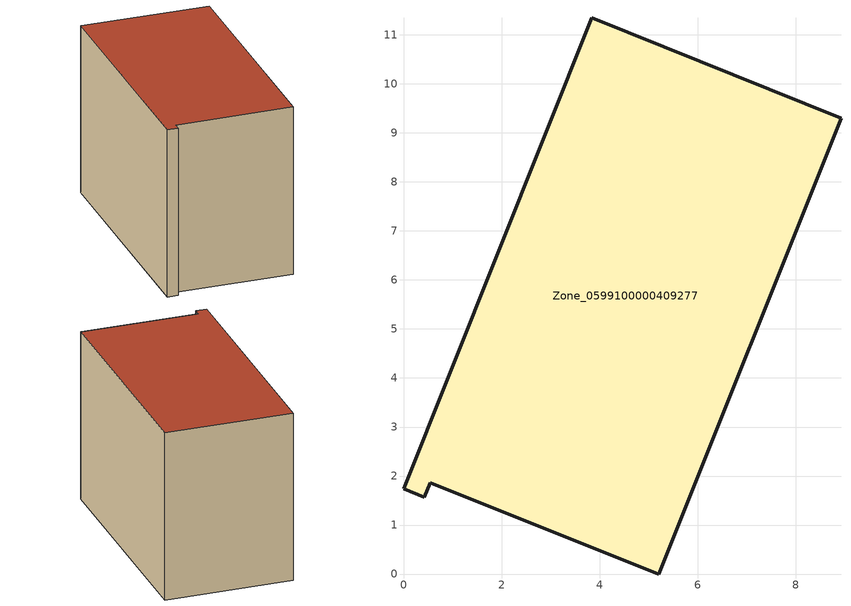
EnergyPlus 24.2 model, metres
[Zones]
Zone_0599100000409277
 floor ground (C_G): 0,1.74 3.84,11.35 8.93,9.3 5.21,0 0.55,1.87 0.42,1.57 z0.36
 wall outside (C_F): 3.84,11.35 0,1.74 0.42,1.57 0.55,1.87 5.21,0 8.93,9.3 3.84,11.35 z0.36:7.8
 roof outside (C_R): 8.93,9.3 3.84,11.35 0,1.74 0.42,1.57 0.55,1.87 5.21,0 z7.8
[BUILDING]
Pand.0599100000409277: North Axis=0; Terrain=City; Loads Convergence Tolerance Value=0.04; Temperature Convergence Tolerance Value=0.4; Solar Distribution=FullExterior; Maximum Number of Warmup Days=25; Minimum Number of Warmup Days=1
[Site:Location]
Rotterdam.The.Hague.AP_ZH_NLD Design_Conditions: Latitude=51.96; Longitude=4.45; Time Zone=1; Elevation=-4.5
[SITE:GROUNDTEMPERATURE:BUILDINGSURFACE]
18, 18, 18, 18, 18, 18, 18, 18, 18, 18, 18, 18
[MATERIAL] Thermal Absorptance=0.9; Solar Absorptance=0.7; Visible Absorptance=0.7
Name | Roughness | Thickness | Conductivity | Density | Specific Heat
G.TI.1992-2005 | MediumSmooth | 0.15 | 0.06 | 540 | 1210
F.TI.1992-2005 | Rough | 0.3 | 0.12 | 1920 | 840
R.TI.1992-2005 | MediumRough | 0.2 | 0.08 | 1500 | 1000
[CONSTRUCTION]
C_G: G.TI.1992-2005
C_F: F.TI.1992-2005
C_R: R.TI.1992-2005
[ZONE]
Zone_0599100000409277: Type=1; Multiplier=1; Ceiling Height=Autocalculate; Volume=Autocalculate; Floor Area=autocalculate; Part of Total Floor Area=Yes
[ZONEINFILTRATION:DESIGNFLOWRATE]
Infil_Zone_0599100000409277: Zone or ZoneList or Space or SpaceList=Zone_0599100000409277; Schedule=AlwaysOn; Design Flow Rate Calculation Method=Flow/Area; Flow Rate per Floor Area=0.0015; Constant Term Coefficient=1; Temperature Term Coefficient=0; Velocity Term Coefficient=0; Velocity Squared Term Coefficient=0
[HVACTEMPLATE:ZONE:IDEALLOADSAIRSYSTEM]
Zone_0599100000409277: Maximum Heating Supply Air Temperature=50; Minimum Cooling Supply Air Temperature=13; Maximum Heating Supply Air Humidity Ratio=0.0156; Minimum Cooling Supply Air Humidity Ratio=0.0077; Heating Limit=NoLimit; Cooling Limit=NoLimit; Dehumidification Control Type=ConstantSensibleHeatRatio; Cooling Sensible Heat Ratio=0.7; Dehumidification Setpoint=60; Humidification Control Type=None; Humidification Setpoint=30; Outdoor Air Method=None; Outdoor Air Flow Rate per Person=0.00944; Outdoor Air Flow Rate per Zone Floor Area=0; Outdoor Air Flow Rate per Zone=0; Demand Controlled Ventilation Type=None; Outdoor Air Economizer Type=NoEconomizer; Heat Recovery Type=None; Sensible Heat Recovery Effectiveness=0.7; Latent Heat Recovery Effectiveness=0.65
[ZONECONTROL:THERMOSTAT]
ThermostatControl_Zone_0599100000409277: Zone or ZoneList=Zone_0599100000409277; Control Type Schedule=DualSetpointControlType; Control 1=Thermostat_Zone_0599100000409277; Temperature Difference Between Cutout And Setpoint=0
[THERMOSTATSETPOINT:DUALSETPOINT]
Thermostat_Zone_0599100000409277: Heating Setpoint Temperature Schedule=HeatingSetpoint_Zone_0599100000409277; Cooling Setpoint Temperature Schedule=CoolingSetpoint_Zone_0599100000409277
[SCHEDULE:COMPACT]
HeatingSetpoint_Zone_0599100000409277: Through: 12/31, For: AllDays, Until: 24:00, 21
CoolingSetpoint_Zone_0599100000409277: Through: 12/31, For: AllDays, Until: 24:00, 24
DualSetpointControlType: Through: 12/31, For: AllDays, Until: 24:00, 4
AlwaysOn: Through: 12/31, For: AllDays, Until: 24:00, 1
